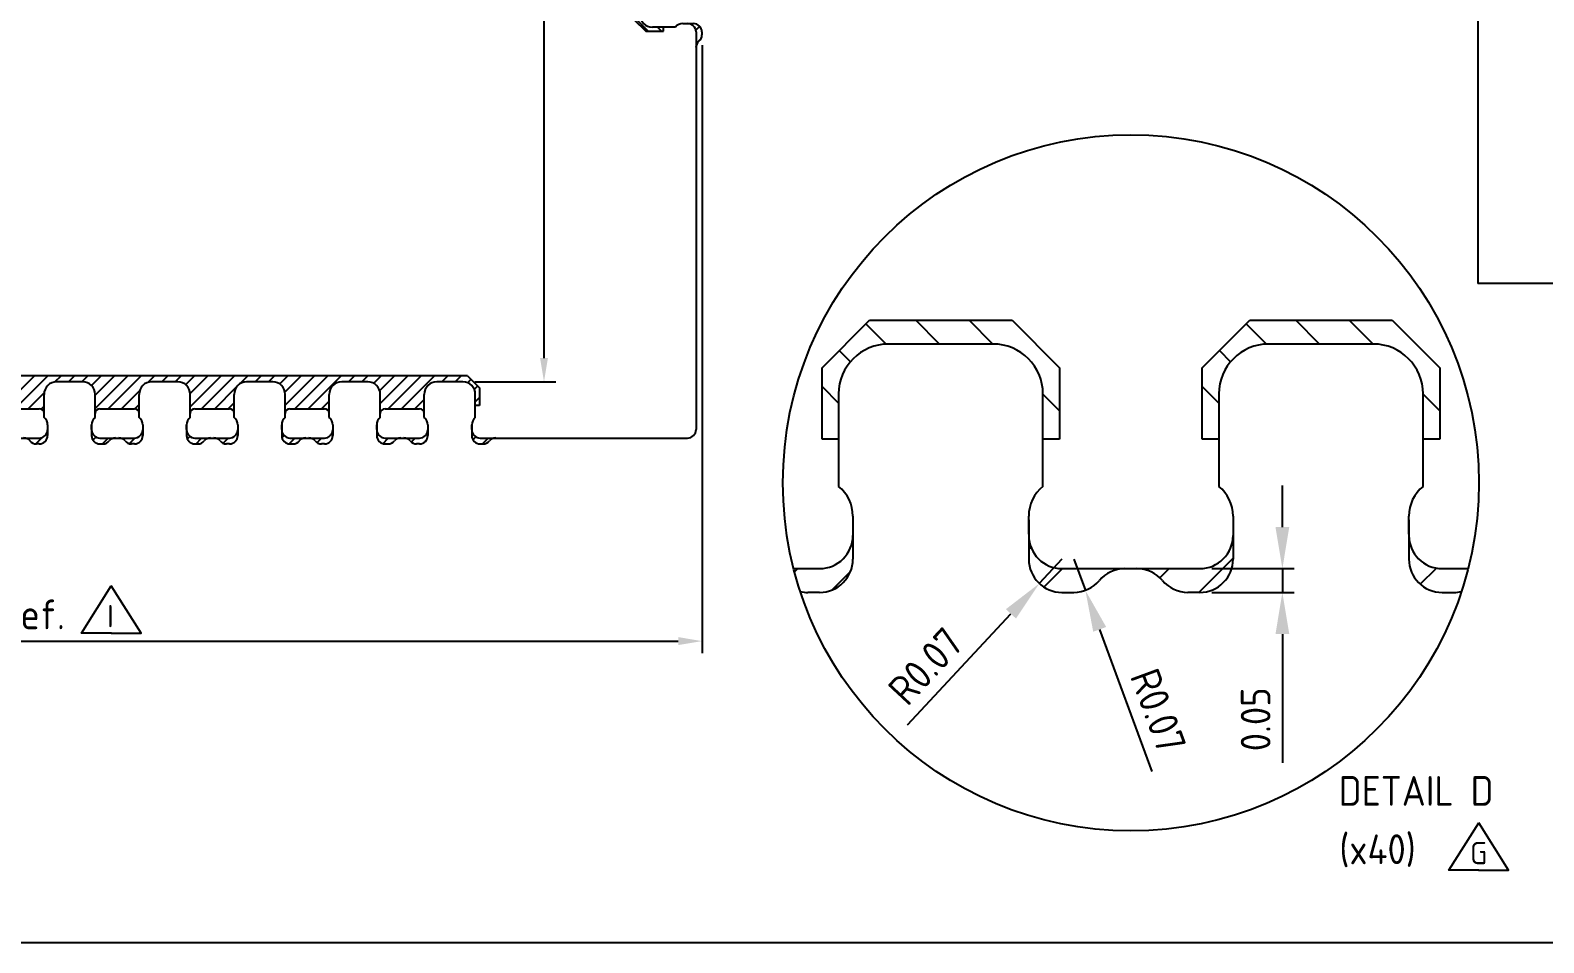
# Model space of a CAD drawing. Extents: x 1467 to 1931, y 226 to 529.
# Drawn here: x 1600.2 to 1727.6, y 225.7 to 302.5 of the extents above; entities that cross this region are included whole.
import ezdxf

# ---------------------------------------------------------------- set-up
doc = ezdxf.new("R2010")
doc.units = 0
doc.linetypes.add('AXES', pattern=[2, 1.25, -0.25, 0.25, -0.25])
doc.linetypes.add('CONTINU', pattern=[0])
for name, color, linetype, lineweight in [('AXIS', 4, 'AXES', 25), ('DIMENSIONS', 3, 'Continuous', 25), ('NOTES', 6, 'CONTINU', 25)]:
    doc.layers.add(name, color=color, linetype=linetype, lineweight=lineweight)
for name, color, linetype in [('bottom etching', 64, 'Continuous'), ('bottom leadframe', 7, 'Continuous'), ('leadframe', 7, 'Continuous'), ('top leadframe', 5, 'Continuous')]:
    doc.layers.add(name, color=color, linetype=linetype)
doc.styles.get("Standard").update_dxf_attribs({"font": 'ISOCP.SHX', "bigfont": 'bigfont.shx'})
doc.dimstyles.new('ST standard', dxfattribs={"dimtxt": 2.5, "dimasz": 3.5, "dimexe": 1, "dimexo": 1, "dimgap": 1, "dimtad": 1, "dimdec": 3, "dimdsep": 46, "dimtxsty": 'STANDARD', "dimcen": 0, "dimclrd": 3, "dimclre": 3, "dimclrt": 1, "dimadec": 0, "dimazin": 2, "dimtol": 1, "dimtp": 0.1, "dimtm": 0.1, "dimtfac": 0.8, "dimtdec": 3, "dimtmove": 0, "dimatfit": 3, "dimfxl": 1, "dimtolj": 2, "dimlwd": -1, "dimlwe": -1, "dimarcsym": 1})
doc.dimstyles.new('ST standard$0', dxfattribs={"dimtxt": 2.5, "dimasz": 2, "dimexe": 1, "dimexo": 1, "dimgap": 1, "dimtad": 1, "dimdec": 3, "dimdsep": 46, "dimtxsty": 'STANDARD', "dimcen": 0, "dimclrd": 3, "dimclre": 3, "dimclrt": 1, "dimadec": 0, "dimazin": 2, "dimtol": 1, "dimtp": 0.1, "dimtm": 0.1, "dimtfac": 0.8, "dimtdec": 3, "dimtmove": 0, "dimatfit": 3, "dimfxl": 1, "dimtolj": 2, "dimlwd": -1, "dimlwe": -1, "dimarcsym": 1})
pattern_1 = [(45, (31.19803, -19.82155), (-0.0561266, 0.0561266), [])]
pattern_2 = [(0, (33.5826, -10.5325), (0, 6.985), [5.08, -1.905]), (90, (33.5826, -10.5325), (-6.985, 4e-16), [5.08, -1.905])]
pattern_3 = [(45, (33.58265, -10.53248), (-0.0561266, 0.0561266), [])]

# ---------------------------------------------------------------- blocks, each defined once
blk = doc.blocks.new('*D38')
at = {"layer": 'AXIS', "color": 3, "linetype": 'ByBlock', "ltscale": 50, "transparency": 16777216}
for p, q in [((1637.65, 384.91), (1644.48, 384.91)), ((1643.48, 382.91), (1643.48, 274.91)), ((1637.65, 272.91), (1644.48, 272.91))]:
    blk.add_line(p, q, dxfattribs=at)
at = {"layer": 'AXIS', "color": 3, "ltscale": 50, "transparency": 16777216}
for points in [[(1643.15, 382.91), (1643.81, 382.91), (1643.48, 384.91)], [(1643.15, 274.91), (1643.81, 274.91), (1643.48, 272.91)]]:
    blk.add_solid(points, dxfattribs=at)
at = {"layer": 'Defpoints', "color": 0, "ltscale": 50, "transparency": 16777216}
for p in [(1636.65, 384.91), (1636.65, 272.91), (1643.48, 272.91)]:
    blk.add_point(p, dxfattribs=at)
at = {"layer": 'AXIS', "color": 1, "ltscale": 50, "transparency": 16777216, "insert": (1641.23, 328.91), "char_height": 2.5, "attachment_point": 5, "rotation": 90}
blk.add_mtext('\\A2;11.2{\\H2;±0.05}', dxfattribs=at)
blk = doc.blocks.new('lead bottom new')
at = {"layer": 'bottom leadframe'}
for p, q in [((-0.522, 0.255), (-0.522, 0.28)), ((-0.37, 0.185), (-0.452, 0.185)), ((-0.37, -0.185), (-0.452, -0.185)), ((-0.522, -0.255), (-0.522, -0.28))]:
    blk.add_line(p, q, dxfattribs=at)
at = {"layer": 'bottom leadframe', "ltscale": 50}
for p, q in [((-0.362, 0.185), (-0.392, 0.185)), ((-0.299, 0.215), (-0.105, 0.215)), ((0, -0.11), (0, 0.11)), ((-0.4, -0.185), (-0.362, -0.185)), ((-0.362, -0.185), (-0.392, -0.185)), ((-0.299, -0.215), (-0.105, -0.215))]:
    blk.add_line(p, q, dxfattribs=at)
for centre, radius, start, end in [((-0.542, 0.387), 0.07, 310.0052, 0), ((-0.403, 0.255), 0.07, 180, 270), ((-0.362, 0.265), 0.08, 270, 321.3178), ((-0.105, 0.11), 0.105, 0, 90), ((-0.105, -0.11), 0.105, 270, 0), ((-0.403, -0.255), 0.07, 90, 180), ((-0.362, -0.265), 0.08, 38.6822, 90), ((-0.542, -0.387), 0.07, 0, 49.9948)]:
    blk.add_arc(centre, radius, start, end, dxfattribs=at)
at = {"layer": 'bottom leadframe'}
for centre, start, end in [((-0.452, 0.28), 130.0052, 180), ((-0.452, 0.255), 180, 270), ((-0.452, -0.255), 90, 180), ((-0.452, -0.28), 180, 229.9948)]:
    blk.add_arc(centre, 0.07, start, end, dxfattribs=at)
blk = doc.blocks.new('power bar bottom leadframe')
at = {"layer": 'bottom etching', "ltscale": 50}
h = blk.add_hatch(dxfattribs=at)
h.set_pattern_fill('ANSI31', color=256, scale=0.025)
h.set_pattern_definition([(45, (31.98265, -4.98248), (-0.0561266, 0.0561266), [])])
h.paths.add_polyline_path([(-0.91, -0.05), (-0.69, -0.05, -0.414214), (-0.585, -0.155), (-0.585, -0.316, -0.414214), (-0.545, -0.276), (-0.255, -0.276, -0.414214), (-0.215, -0.316), (-0.215, -0.155, -0.414214), (-0.11, -0.05), (0.11, -0.05, -0.414214), (0.215, -0.155), (0.215, -0.316, -0.414214), (0.255, -0.276), (0.545, -0.276, -0.414214), (0.585, -0.316), (0.585, -0.155, -0.414214), (0.69, -0.05), (0.91, -0.05, -0.414214), (1.015, -0.155), (1.015, -0.316, -0.414214), (1.055, -0.276), (1.345, -0.276, -0.414214), (1.385, -0.316), (1.385, -0.155, -0.414214), (1.49, -0.05), (1.71, -0.05, -0.414214), (1.815, -0.155), (1.815, -0.316, -0.414214), (1.855, -0.276), (2.145, -0.276, -0.414214), (2.185, -0.316), (2.185, -0.155, -0.414214), (2.29, -0.05), (2.51, -0.05, -0.414214), (2.615, -0.155), (2.615, -0.25), (2.65, -0.25), (2.65, -0.1), (2.55, 0), (-2.55, 0), (-2.65, -0.1), (-2.65, -0.25), (-2.615, -0.25), (-2.615, -0.155, -0.414214), (-2.51, -0.05), (-2.29, -0.05, -0.414214), (-2.185, -0.155), (-2.185, -0.316, -0.414214), (-2.145, -0.276), (-1.855, -0.276, -0.414214), (-1.815, -0.316), (-1.815, -0.155, -0.414214), (-1.71, -0.05), (-1.49, -0.05, -0.414214), (-1.385, -0.155), (-1.385, -0.316, -0.414214), (-1.345, -0.276), (-1.055, -0.276, -0.414214), (-1.015, -0.316), (-1.015, -0.155, -0.414214)])
h = blk.add_hatch(dxfattribs=at)
h.set_pattern_fill('ANSI31', color=256, scale=0.025)
h.set_pattern_definition(pattern_1)
h.paths.add_polyline_path([(-2.013, -0.523), (-2.145, -0.523, -0.414214), (-2.215, -0.453), (-2.215, -0.503, 0.414214), (-2.145, -0.573), (-2.12, -0.573, 0.221671), (-2.066, -0.548, -0.221671)])
h = blk.add_hatch(dxfattribs=at)
h.set_pattern_fill('ANSI31', color=256, scale=0.025)
h.set_pattern_definition(pattern_1)
h.paths.add_polyline_path([(-1.785, -0.503), (-1.785, -0.453, -0.414214), (-1.855, -0.523), (-1.987, -0.523, -0.221671), (-1.934, -0.548, 0.221671), (-1.88, -0.573), (-1.855, -0.573, 0.414214)])
h = blk.add_hatch(dxfattribs=at)
h.set_pattern_fill('ANSI31', color=256, scale=0.025)
h.set_pattern_definition(pattern_1)
h.paths.add_polyline_path([(-1.266, -0.548, -0.221671), (-1.213, -0.523), (-1.345, -0.523, -0.414214), (-1.415, -0.453), (-1.415, -0.503, 0.414214), (-1.345, -0.573), (-1.32, -0.573, 0.221671)])
h = blk.add_hatch(dxfattribs=at)
h.set_pattern_fill('ANSI31', color=256, scale=0.025)
h.set_pattern_definition(pattern_1)
h.paths.add_polyline_path([(-0.985, -0.503), (-0.985, -0.453, -0.414214), (-1.055, -0.523), (-1.187, -0.523, -0.221671), (-1.134, -0.548, 0.221671), (-1.08, -0.573), (-1.055, -0.573, 0.414214)])
h = blk.add_hatch(dxfattribs=at)
h.set_pattern_fill('ANSI31', color=256, scale=0.025)
h.set_pattern_definition(pattern_1)
h.paths.add_polyline_path([(-0.466, -0.548, -0.221671), (-0.413, -0.523), (-0.545, -0.523, -0.414214), (-0.615, -0.453), (-0.615, -0.503, 0.414214), (-0.545, -0.573), (-0.52, -0.573, 0.221671)])
h = blk.add_hatch(dxfattribs=at)
h.set_pattern_fill('ANSI31', color=256, scale=0.025)
h.set_pattern_definition(pattern_1)
h.paths.add_polyline_path([(-0.185, -0.503), (-0.185, -0.453, -0.414214), (-0.255, -0.523), (-0.387, -0.523, -0.221671), (-0.334, -0.548, 0.221671), (-0.28, -0.573), (-0.255, -0.573, 0.414214)])
h = blk.add_hatch(dxfattribs=at)
h.set_pattern_fill('ANSI31', color=256, scale=0.025)
h.set_pattern_definition(pattern_1)
h.paths.add_polyline_path([(0.334, -0.548, -0.221671), (0.387, -0.523), (0.255, -0.523, -0.414214), (0.185, -0.453), (0.185, -0.503, 0.414214), (0.255, -0.573), (0.28, -0.573, 0.221671)])
h = blk.add_hatch(dxfattribs=at)
h.set_pattern_fill('ANSI31', color=256, scale=0.025)
h.set_pattern_definition(pattern_1)
h.paths.add_polyline_path([(0.615, -0.503), (0.615, -0.453, -0.414214), (0.545, -0.523), (0.413, -0.523, -0.221671), (0.466, -0.548, 0.221671), (0.52, -0.573), (0.545, -0.573, 0.414214)])
h = blk.add_hatch(dxfattribs=at)
h.set_pattern_fill('ANSI31', color=256, scale=0.025)
h.set_pattern_definition(pattern_1)
h.paths.add_polyline_path([(1.134, -0.548, -0.221671), (1.187, -0.523), (1.055, -0.523, -0.414214), (0.985, -0.453), (0.985, -0.503, 0.414214), (1.055, -0.573), (1.08, -0.573, 0.221671)])
h = blk.add_hatch(dxfattribs=at)
h.set_pattern_fill('ANSI31', color=256, scale=0.025)
h.set_pattern_definition(pattern_1)
h.paths.add_polyline_path([(1.415, -0.503), (1.415, -0.453, -0.414214), (1.345, -0.523), (1.213, -0.523, -0.221671), (1.266, -0.548, 0.221671), (1.32, -0.573), (1.345, -0.573, 0.414214)])
h = blk.add_hatch(dxfattribs=at)
h.set_pattern_fill('ANSI31', color=256, scale=0.025)
h.set_pattern_definition(pattern_1)
h.paths.add_polyline_path([(1.934, -0.548, -0.221671), (1.987, -0.523), (1.855, -0.523, -0.414214), (1.785, -0.453), (1.785, -0.503, 0.414214), (1.855, -0.573), (1.88, -0.573, 0.221671)])
h = blk.add_hatch(dxfattribs=at)
h.set_pattern_fill('ANSI31', color=256, scale=0.025)
h.set_pattern_definition(pattern_1)
h.paths.add_polyline_path([(2.215, -0.503), (2.215, -0.453, -0.414214), (2.145, -0.523), (2.013, -0.523, -0.221671), (2.066, -0.548, 0.221671), (2.12, -0.573), (2.145, -0.573, 0.414214)])
at = {"layer": 'bottom leadframe', "ltscale": 50}
for p, q in [((-2.65, -0.25), (-2.615, -0.25)), ((-2.65, -0.25), (-2.615, -0.25)), ((2.65, -0.25), (2.615, -0.25)), ((-1.385, -0.316), (-1.385, -0.35)), ((-2.585, -0.412, 0), (-2.585, -0.443, 0))]:
    blk.add_line(p, q, dxfattribs=at)
at = {"layer": 'leadframe', "ltscale": 50}
for p, q in [((-2.145, -0.523), (-1.855, -0.523)), ((-1.345, -0.523), (-1.055, -0.523)), ((-0.545, -0.523), (-0.255, -0.523)), ((0.255, -0.523), (0.545, -0.523)), ((1.055, -0.523), (1.345, -0.523)), ((1.855, -0.523), (2.145, -0.523))]:
    blk.add_line(p, q, dxfattribs=at)
at = {"layer": 'top leadframe', "ltscale": 50}
for p, q in [((-2.55, 0), (-2.65, -0.1)), ((2.55, 0), (-2.55, 0)), ((2.55, 0), (2.65, -0.1)), ((-2.65, -0.1), (-2.65, -0.25)), ((2.65, -0.1), (2.65, -0.25)), ((-2.65, -0.25), (-2.615, -0.25)), ((2.65, -0.25), (2.615, -0.25)), ((-2.145, -0.276), (-1.855, -0.276)), ((-1.345, -0.276), (-1.055, -0.276)), ((-0.545, -0.276), (-0.255, -0.276)), ((0.255, -0.276), (0.545, -0.276)), ((1.055, -0.276), (1.345, -0.276)), ((1.855, -0.276), (2.145, -0.276))]:
    blk.add_line(p, q, dxfattribs=at)
for centre, start, end in [((-2.145, -0.316), 90, 180), ((-1.855, -0.316), 0, 90), ((-1.345, -0.316), 90, 180), ((-1.055, -0.316), 0, 90), ((-0.545, -0.316), 90, 180), ((-0.255, -0.316), 0, 90), ((0.255, -0.316), 90, 180), ((0.545, -0.316), 0, 90), ((1.055, -0.316), 90, 180), ((1.345, -0.316), 0, 90), ((1.855, -0.316), 90, 180), ((2.145, -0.316), 0, 90)]:
    blk.add_arc(centre, 0.04, start, end, dxfattribs=at)
at = {"layer": 'leadframe', "ltscale": 50, "rotation": 90}
for p in [(-2.4, -0.05), (-1.6, -0.05), (-0.8, -0.05), (0, -0.05), (0.8, -0.05), (1.6, -0.05), (2.4, -0.05)]:
    blk.add_blockref('lead bottom new', p, dxfattribs=at)
blk = doc.blocks.new('bottom leadframe')
at = {"layer": 'bottom etching', "ltscale": 50}
h = blk.add_hatch(dxfattribs=at)
h.set_pattern_fill('ANSI31', color=256, scale=0.025)
h.set_pattern_definition(pattern_3)
h.paths.add_polyline_path([(6.123, -2.655, 0.414214), (6.053, -2.585), (6.003, -2.585, -0.414214), (6.073, -2.655), (6.073, -2.787, -0.221671), (6.098, -2.734, 0.221671), (6.123, -2.68)])
h = blk.add_hatch(dxfattribs=at)
h.set_pattern_fill('ANSI31', color=256, scale=0.025)
h.set_pattern_definition(pattern_3)
h.paths.add_polyline_path([(4.387, -6.073), (4.255, -6.073, -0.414214), (4.185, -6.003), (4.185, -6.053, 0.414214), (4.255, -6.123), (4.28, -6.123, 0.221671), (4.334, -6.098, -0.221671)])
at = {"layer": 'leadframe', "ltscale": 50, "true_color": 0x727430}
h = blk.add_hatch(dxfattribs=at)
h.set_pattern_fill('ANGLE', color=67)
h.set_pattern_definition(pattern_2)
h.paths.add_polyline_path([(6.123, -2.655, 0.414214), (6.053, -2.585), (6.003, -2.585, -0.414214), (6.073, -2.655), (6.073, -2.787, -0.221671), (6.098, -2.734, 0.221671), (6.123, -2.68)])
h = blk.add_hatch(dxfattribs=at)
h.set_pattern_fill('ANGLE', color=67)
h.set_pattern_definition(pattern_2)
h.paths.add_polyline_path([(4.334, -6.098, -0.221671), (4.387, -6.073), (4.255, -6.073, -0.414214), (4.185, -6.003), (4.185, -6.053, 0.414214), (4.255, -6.123), (4.28, -6.123, 0.221671)])
at = {"layer": 'bottom leadframe', "ltscale": 50}
for p, q in [((6.073, -2.655), (6.073, -6)), ((4.255, -6.073), (6, -6.073))]:
    blk.add_line(p, q, dxfattribs=at)
blk.add_arc((6, -6), 0.0725, 269.9691, 0.0309, dxfattribs=at)
at = {"layer": 'leadframe', "ltscale": 50, "rotation": 90}
blk.add_blockref('power bar bottom leadframe', (5.55, 0), dxfattribs=at)
at = {"layer": 'leadframe'}
blk.add_blockref('power bar bottom leadframe', (1.6, -5.55), dxfattribs=at)
blk = doc.blocks.new('*D63')
at = {"layer": 'AXIS', "color": 3, "linetype": 'ByBlock', "ltscale": 50, "transparency": 16777216}
for p, q in [((1534.33, 301.23), (1534.33, 250.09)), ((1656.78, 301.23), (1656.78, 250.09)), ((1536.33, 251.09), (1654.78, 251.09))]:
    blk.add_line(p, q, dxfattribs=at)
at = {"layer": 'AXIS', "color": 3, "ltscale": 50, "transparency": 16777216}
for points in [[(1536.33, 251.43), (1536.33, 250.76), (1534.33, 251.09)], [(1654.78, 251.43), (1654.78, 250.76), (1656.78, 251.09)]]:
    blk.add_solid(points, dxfattribs=at)
at = {"layer": 'Defpoints', "color": 0, "ltscale": 50, "transparency": 16777216}
for p in [(1534.33, 302.23), (1656.78, 302.23), (1656.78, 251.09)]:
    blk.add_point(p, dxfattribs=at)
at = {"layer": 'AXIS', "color": 1, "ltscale": 50, "transparency": 16777216, "insert": (1595.55, 253.34), "char_height": 2.5, "attachment_point": 5}
blk.add_mtext('\\A2;12.245 Ref.', dxfattribs=at)
blk = doc.blocks.new('*D64')
at = {"layer": 'Defpoints', "color": 0, "ltscale": 50, "transparency": 16777216}
for p in [(1698.68, 257.19), (1698.68, 255.19), (1705.63, 255.19)]:
    blk.add_point(p, dxfattribs=at)
at = {"layer": 'leadframe', "color": 3, "ltscale": 50, "transparency": 16777216}
for p, q in [((1705.63, 260.69), (1705.63, 264.19)), ((1705.63, 257.19), (1705.63, 255.19)), ((1705.63, 251.69), (1705.63, 240.84))]:
    blk.add_line(p, q, dxfattribs=at)
at = {"layer": 'leadframe', "color": 3, "linetype": 'ByBlock', "ltscale": 50, "transparency": 16777216}
for p, q in [((1699.68, 257.19), (1706.63, 257.19)), ((1699.68, 255.19), (1706.63, 255.19))]:
    blk.add_line(p, q, dxfattribs=at)
at = {"layer": 'leadframe', "color": 3, "ltscale": 50, "transparency": 16777216}
for points in [[(1705.05, 260.69), (1706.21, 260.69), (1705.63, 257.19)], [(1705.05, 251.69), (1706.21, 251.69), (1705.63, 255.19)]]:
    blk.add_solid(points, dxfattribs=at)
at = {"layer": 'leadframe', "color": 1, "ltscale": 50, "transparency": 16777216, "insert": (1703.38, 244.51), "char_height": 2.5, "attachment_point": 5, "rotation": 90}
blk.add_mtext('\\A2;0.05', dxfattribs=at)
blk = doc.blocks.new('*D65')
at = {"layer": 'Defpoints', "color": 0, "ltscale": 50, "transparency": 16777216}
for p in [(1688.08, 257.99), (1689.05, 255.36)]:
    blk.add_point(p, dxfattribs=at)
at = {"layer": 'leadframe', "color": 3, "ltscale": 50, "transparency": 16777216}
for p, q in [((1688.08, 257.99), (1689.05, 255.36)), ((1694.66, 240.11), (1690.26, 252.08))]:
    blk.add_line(p, q, dxfattribs=at)
blk.add_solid([(1690.8, 252.28), (1689.71, 251.88), (1689.05, 255.36)], dxfattribs=at)
at = {"layer": 'leadframe', "color": 1, "ltscale": 50, "transparency": 16777216, "insert": (1695.18, 245.23), "char_height": 2.5, "attachment_point": 5, "rotation": 290.2142}
blk.add_mtext('\\A2;R0.07', dxfattribs=at)
blk = doc.blocks.new('*D66')
at = {"layer": 'Defpoints', "color": 0, "ltscale": 50, "transparency": 16777216}
for p in [(1687.08, 257.99), (1685.17, 255.94)]:
    blk.add_point(p, dxfattribs=at)
at = {"layer": 'leadframe', "color": 3, "ltscale": 50, "transparency": 16777216}
for p, q in [((1687.08, 257.99), (1685.17, 255.94)), ((1674.09, 244.06), (1682.78, 253.38))]:
    blk.add_line(p, q, dxfattribs=at)
blk.add_solid([(1682.36, 253.78), (1683.21, 252.99), (1685.17, 255.94)], dxfattribs=at)
at = {"layer": 'leadframe', "color": 1, "ltscale": 50, "transparency": 16777216, "insert": (1675.6, 248.98), "char_height": 2.5, "attachment_point": 5, "rotation": 46.9997}
blk.add_mtext('\\A2;R0.07', dxfattribs=at)
blk = doc.blocks.new('rev7 G')
at = {"layer": 'DIMENSIONS', "ltscale": 50}
for points in [[(2.53, 0), (0, 0), (2.51, 3.99)], [(2.49, 0), (5.01, 0), (2.51, 3.99)]]:
    blk.add_lwpolyline(points, dxfattribs=at)
blk.add_text('G', height=1.88, dxfattribs=at).set_placement((1.79, 0.51))
blk = doc.blocks.new('rev9 I')
at = {"layer": 'DIMENSIONS', "ltscale": 50}
for points in [[(2.53, 0), (0, 0), (2.51, 3.99)], [(2.49, 0), (5.01, 0), (2.51, 3.99)]]:
    blk.add_lwpolyline(points, dxfattribs=at)
blk.add_text('I', height=1.88, dxfattribs=at).set_placement((2.16, 0.51))

msp = doc.modelspace()

# ---------------------------------------------------------------- hatches: boundary and pattern name
at = {"layer": 'bottom etching', "ltscale": 50}
h = msp.add_hatch(dxfattribs=at)
h.set_pattern_fill('ANSI31', color=256, angle=90)
h.set_pattern_definition([(135, (1194.038, 47954.5532), (-2.24506403, -2.24506403), [])])
h.paths.add_polyline_path([(1670.8797, 278.0913), (1666.8797, 274.0913), (1666.8797, 268.0913), (1668.2797, 268.0913), (1668.2797, 271.8913, -0.41421356), (1672.4797, 276.0913), (1681.2797, 276.0913, -0.41421356), (1685.4797, 271.8913), (1685.4797, 268.0913), (1686.8797, 268.0913), (1686.8797, 274.0913), (1682.8797, 278.0913)])
h = msp.add_hatch(dxfattribs=at)
h.set_pattern_fill('ANSI31', color=256, angle=90)
h.set_pattern_definition([(135, (1226.038, 47954.5532), (-2.24506403, -2.24506403), [])])
h.paths.add_polyline_path([(1702.8797, 278.0913), (1698.8797, 274.0913), (1698.8797, 268.0913), (1700.2797, 268.0913), (1700.2797, 271.8913, -0.41421356), (1704.4797, 276.0913), (1713.2797, 276.0913, -0.41421356), (1717.4797, 271.8913), (1717.4797, 268.0913), (1718.8797, 268.0913), (1718.8797, 274.0913), (1714.8797, 278.0913)])

# ---------------------------------------------------------------- linework, layer by layer
at = {"layer": 'bottom etching', "linetype": 'Continuous', "ltscale": 50}
for p, q in [((1684.2797, 258.8421), (1684.4547, 259.0171)), ((1716.2797, 259.4112), (1716.3302, 259.4618)), ((1698.5894, 255.1913), (1701.4797, 258.0816)), ((1685.5644, 255.6367), (1687.119, 257.1913)), ((1691.456, 257.0381), (1691.6091, 257.1913)), ((1695.3241, 256.4161), (1696.0992, 257.1913)), ((1717.2395, 255.8809), (1718.5926, 257.234))]:
    msp.add_line(p, q, dxfattribs=at)
at = {"layer": 'bottom leadframe', "ltscale": 50}
for p, q in [((1681.2797, 276.0913), (1672.4797, 276.0913)), ((1713.2797, 276.0913), (1704.4797, 276.0913)), ((1668.2797, 271.8913), (1668.2797, 264.1113)), ((1685.4797, 264.1113), (1685.4797, 271.8913)), ((1700.2797, 271.8913), (1700.2797, 264.1113)), ((1717.4797, 264.1113), (1717.4797, 271.8913)), ((1669.4797, 261.6133), (1669.4797, 260.0913)), ((1684.2797, 260.0913), (1684.2797, 261.6133)), ((1701.4797, 261.6133), (1701.4797, 260.0913)), ((1716.2797, 260.0913), (1716.2797, 261.6133)), ((1664.4928, 257.1913), (1666.6797, 257.1913)), ((1687.0797, 257.1913), (1698.6797, 257.1913)), ((1719.0797, 257.1913), (1721.2666, 257.1913))]:
    msp.add_line(p, q, dxfattribs=at)
at = {"layer": 'bottom leadframe'}
for p, q in [((1669.4797, 261.2913), (1669.4797, 257.9913)), ((1684.2797, 261.2913), (1684.2797, 257.9913)), ((1701.4797, 261.2913), (1701.4797, 257.9913)), ((1716.2797, 261.2913), (1716.2797, 257.9913)), ((1666.6797, 255.1913), (1665.6797, 255.1913)), ((1687.0797, 255.1913), (1688.0797, 255.1913)), ((1698.6797, 255.1913), (1697.6797, 255.1913)), ((1719.0797, 255.1913), (1720.0797, 255.1913))]:
    msp.add_line(p, q, dxfattribs=at)
at = {"layer": 'bottom leadframe', "ltscale": 50}
for centre, radius, start, end in [((1672.4797, 271.8913), 4.2, 90, 180), ((1681.2797, 271.8913), 4.2, 0, 90), ((1704.4797, 271.8913), 4.2, 90, 180), ((1713.2797, 271.8913), 4.2, 0, 90), ((1666.2797, 261.6133), 3.2, 0, 51.317813), ((1687.4797, 261.6133), 3.2, 128.682187, 180), ((1698.2797, 261.6133), 3.2, 0, 51.317813), ((1719.4797, 261.6133), 3.2, 128.682187, 180), ((1666.6797, 259.9913), 2.8, 270, 0), ((1687.0797, 259.9913), 2.8, 180, 270), ((1698.6797, 259.9913), 2.8, 270, 0), ((1719.0797, 259.9913), 2.8, 180, 270), ((1692.3692, 254.3913), 2.8, 90, 139.994799), ((1693.3902, 254.3913), 2.8, 40.005201, 90)]:
    msp.add_arc(centre, radius, start, end, dxfattribs=at)
at = {"layer": 'bottom leadframe'}
for centre, start, end in [((1666.6797, 257.9913), 270, 0), ((1687.0797, 257.9913), 180, 270), ((1698.6797, 257.9913), 270, 0), ((1719.0797, 257.9913), 180, 270), ((1688.0797, 257.9913), 270, 319.994799), ((1697.6797, 257.9913), 220.005201, 270), ((1665.6797, 257.9913), 257.106365, 270), ((1720.0797, 257.9913), 270, 282.893635)]:
    msp.add_arc(centre, 2.8, start, end, dxfattribs=at)
at = {"layer": 'leadframe', "ltscale": 50}
for p in [(1722.0814, 455.5122), (1734.1032, 281.1974)]:
    msp.add_line(p, (1722.0814, 281.1974), dxfattribs=at)
at = {"layer": 'leadframe', "color": 67, "linetype": 'Continuous', "ltscale": 50, "true_color": 0x727430}
for p, q in [((1664.5661, 256.9094), (1664.8479, 257.1913)), ((1667.7168, 255.3904), (1669.2806, 256.9542))]:
    msp.add_line(p, q, dxfattribs=at)
at = {"layer": 'NOTES', "color": 1, "ltscale": 50}
msp.add_circle((1692.8797, 264.4144), 29.2914, dxfattribs=at)
at = {"layer": 'top leadframe', "ltscale": 50}
for p, q in [((1666.8797, 274.0913), (1670.8797, 278.0913)), ((1670.8797, 278.0913), (1682.8797, 278.0913)), ((1682.8797, 278.0913), (1686.8797, 274.0913)), ((1698.8797, 274.0913), (1702.8797, 278.0913)), ((1702.8797, 278.0913), (1714.8797, 278.0913)), ((1714.8797, 278.0913), (1718.8797, 274.0913)), ((1666.8797, 268.0913), (1666.8797, 274.0913)), ((1686.8797, 274.0913), (1686.8797, 268.0913)), ((1698.8797, 268.0913), (1698.8797, 274.0913)), ((1718.8797, 274.0913), (1718.8797, 268.0913)), ((1668.2797, 268.0913), (1666.8797, 268.0913)), ((1686.8797, 268.0913), (1685.4797, 268.0913)), ((1700.2797, 268.0913), (1698.8797, 268.0913)), ((1718.8797, 268.0913), (1717.4797, 268.0913))]:
    msp.add_line(p, q, dxfattribs=at)
at = {"layer": 'top leadframe', "color": 0}
msp.add_lwpolyline([(1734.1032, 225.7099), (1467.0927, 225.7099), (1467.0927, 455.5122), (1722.0814, 455.5122)], dxfattribs=at)

# ---------------------------------------------------------------- block references
at = {"layer": 'leadframe', "ltscale": 50, "xscale": 10, "yscale": 10, "zscale": 10}
msp.add_blockref('bottom leadframe', (1595.5501, 328.9097), dxfattribs=at)
at = {"layer": 'leadframe', "ltscale": 50}
for name, p in [('rev9 I', (1604.5513, 251.7498)), ('rev7 G', (1719.643, 231.8025))]:
    msp.add_blockref(name, p, dxfattribs=at)

# ---------------------------------------------------------------- texts
at = {"layer": 'DIMENSIONS', "color": 1, "ltscale": 50}
msp.add_text('DETAIL D', height=2.5, dxfattribs=at).set_placement((1710.3666, 237.24))
msp.add_text('(x40)', height=2.5, rotation=0.317868, dxfattribs=at).set_placement((1710.4335, 232.302))

# ---------------------------------------------------------------- dimensions: what is measured, and where the dimension line sits
at = {"layer": 'AXIS', "ltscale": 50}
dim = msp.add_linear_dim(base=(1643.4786, 272.9097), p1=(1636.6501, 384.9097), p2=(1636.6501, 272.9097), angle=90, dimstyle='ST standard$0', override={"dimlfac": 0.1, "dimtp": 0.05, "dimtm": 0.05}, dxfattribs=at)
dim.commit()
dim.dimension.update_dxf_attribs({"geometry": '*D38', "text_midpoint": (1643.4786, 328.9097), "dimtype": 128})
dim = msp.add_linear_dim(base=(1656.7751, 251.0922), p1=(1534.3251, 302.2347), p2=(1656.7751, 302.2347), text='<> Ref.', dimstyle='ST standard$0', override={"dimgap": 1, "dimlfac": 0.1, "dimtol": 0, "dimlim": 0, "dimtp": 0.05, "dimtm": 0.05}, dxfattribs=at)
dim.commit()
dim.dimension.update_dxf_attribs({"geometry": '*D63', "text_midpoint": (1595.5501, 253.3424)})
at = {"layer": 'leadframe', "ltscale": 50}
dim = msp.add_linear_dim(base=(1705.6314, 255.1913), p1=(1698.6797, 257.1913), p2=(1698.6797, 255.1913), angle=90, dimstyle='ST standard$0', override={"dimasz": 3.5, "dimlfac": 0.025, "dimtol": 0}, dxfattribs=at)
dim.commit()
dim.dimension.update_dxf_attribs({"geometry": '*D64', "text_midpoint": (1703.3814, 244.5135)})
for center, mpoint, override, picture, middle in [((1687.0797, 257.9913), (1685.1701, 255.9435), {"dimgap": 1, "dimlfac": 0.025, "dimtol": 0, "dimlim": 0}, '*D66', (1675.5963, 248.976)), ((1688.0797, 257.9913), (1689.0472, 255.3637), {"dimlfac": 0.025, "dimtol": 0}, '*D65', (1695.1754, 245.2322))]:
    dim = msp.add_radius_dim(center=center, mpoint=mpoint, dimstyle='ST standard', override=override, dxfattribs=at)
    dim.commit()
    dim.dimension.update_dxf_attribs({"geometry": picture, "text_midpoint": middle})

doc.saveas('drawing.dxf')
